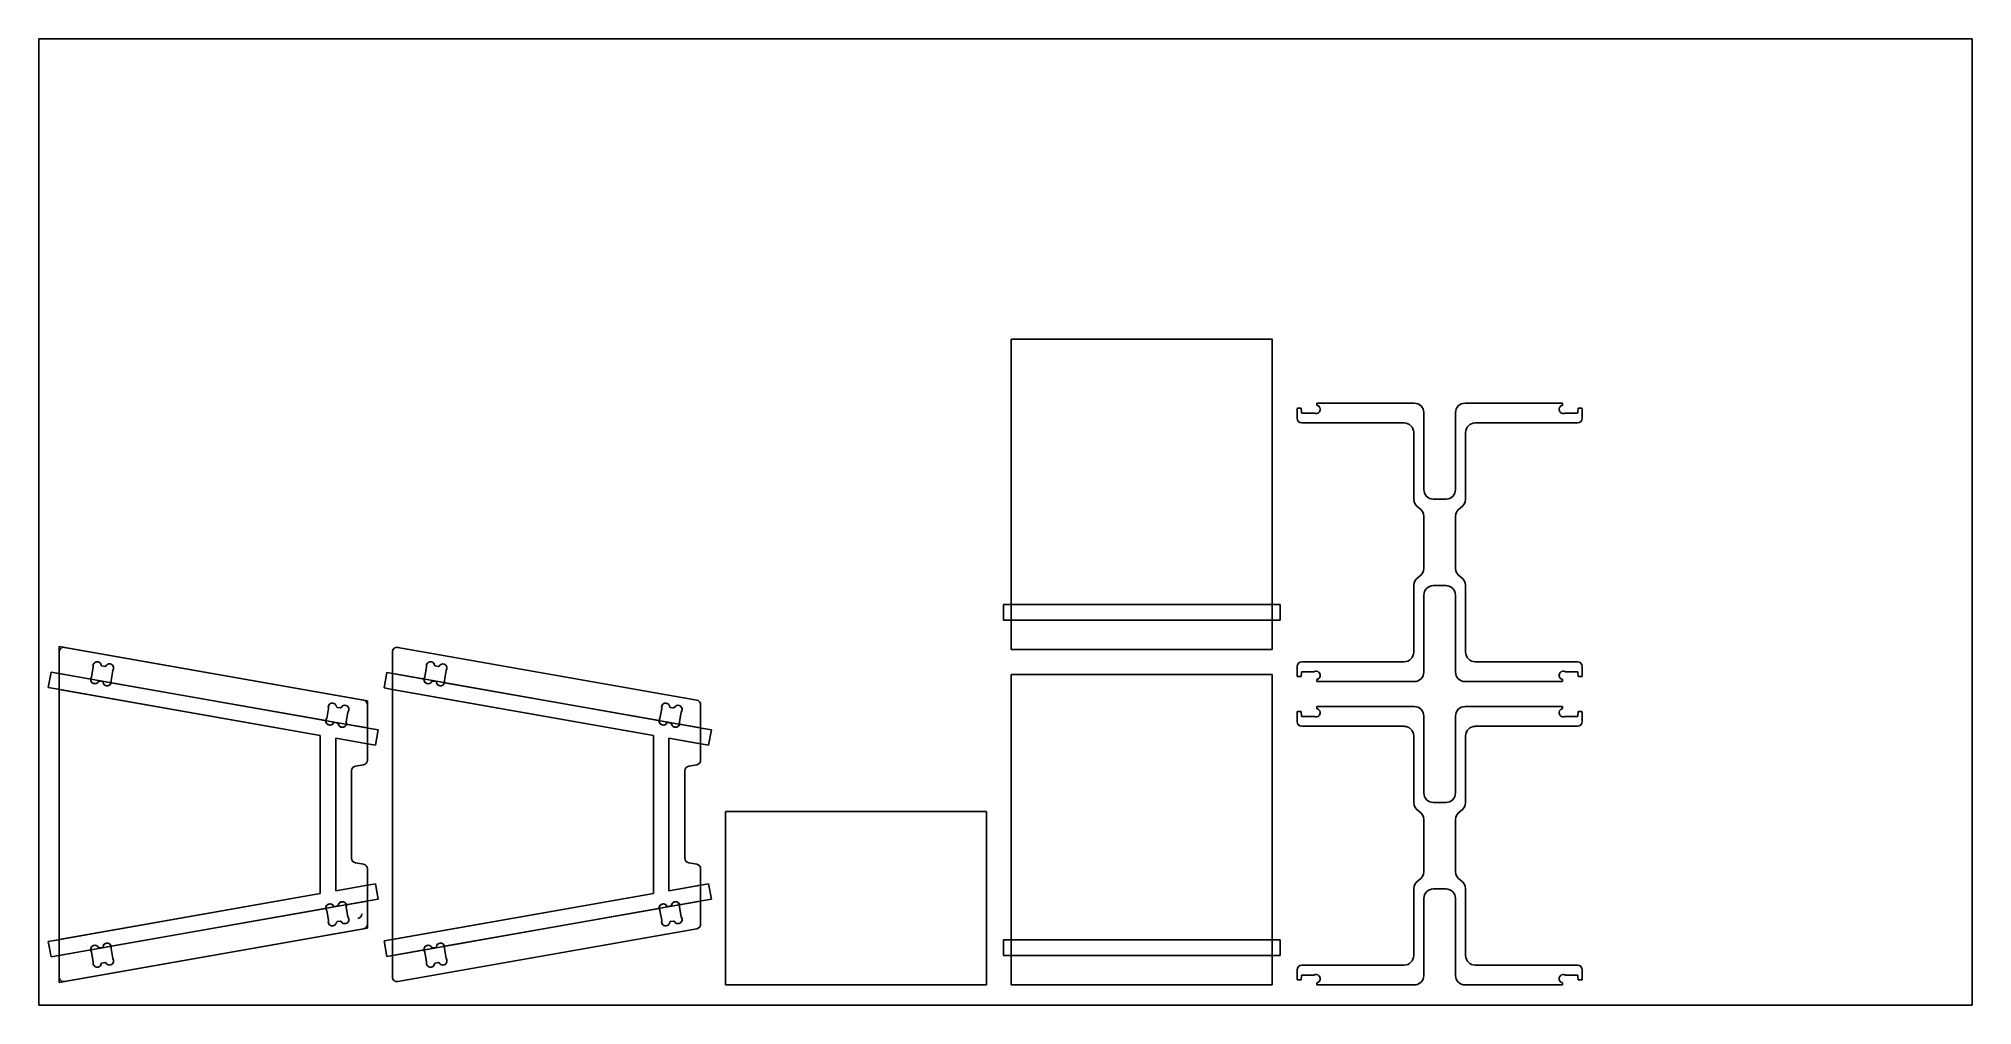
# Model space of a CAD drawing. Extents: x 0 to 96.1, y 0.2 to 48.2.
import ezdxf

# ---------------------------------------------------------------- set-up
doc = ezdxf.new("R2010")
doc.units = 0
doc.header["$MEASUREMENT"] = 0
doc.layers.get('0').update_dxf_attribs({"linetype": 'CONTINUOUS'})
for name, color, linetype in [('BOX_STOCK', 1, 'CONTINUOUS'), ('POCKETS', 171, 'CONTINUOUS'), ('PROFILES_INSIDE', 4, 'CONTINUOUS'), ('PROFILES_OUTSIDE', 6, 'CONTINUOUS')]:
    doc.layers.add(name, color=color, linetype=linetype)

msp = doc.modelspace()

# ---------------------------------------------------------------- linework, layer by layer
at = {"color": 7, "linetype": 'CONTINUOUS'}
for p, q in [((61.283, 33.265), (48.328, 33.265)), ((48.328, 33.265), (48.328, 20.079)), ((61.283, 20.079), (61.283, 33.265)), ((62.522, 29.805), (62.522, 29.343)), ((62.562, 29.845), (62.727, 29.845)), ((62.727, 29.845), (62.741, 29.636)), ((63.507, 30.091), (63.507, 30.011)), ((68.349, 30.091), (63.507, 30.091)), ((75.711, 30.091), (70.869, 30.091)), ((75.711, 30.011), (75.711, 30.091)), ((76.477, 29.636), (76.49, 29.845)), ((76.49, 29.845), (76.656, 29.845)), ((76.696, 29.343), (76.696, 29.805)), ((62.759, 29.107), (67.849, 29.107)), ((62.78, 29.599), (63.37, 29.599)), ((68.822, 25.795), (68.822, 29.619)), ((70.396, 29.619), (70.396, 25.795)), ((71.369, 29.107), (76.459, 29.107)), ((75.848, 29.599), (76.438, 29.599)), ((68.322, 28.634), (68.322, 25.322)), ((70.896, 25.322), (70.896, 28.634)), ((69.924, 25.322), (69.294, 25.322)), ((68.822, 24.456), (68.822, 21.892)), ((70.396, 21.892), (70.396, 24.456)), ((68.322, 21.026), (68.322, 17.714)), ((68.822, 16.73), (68.822, 20.553)), ((69.294, 21.026), (69.924, 21.026)), ((70.396, 20.553), (70.396, 16.73)), ((70.896, 17.714), (70.896, 21.026)), ((61.283, 20.079), (48.328, 20.079)), ((48.328, 19.311), (48.328, 20.079)), ((48.328, 19.311), (48.328, 17.844)), ((48.328, 19.311), (61.283, 19.311)), ((61.283, 20.079), (61.283, 19.311)), ((61.283, 17.844), (61.283, 19.311)), ((1.022, 16.656), (1.022, 17.723)), ((1.299, 17.955), (16.143, 15.338)), ((17.578, 17.723), (17.578, 16.656)), ((32.7, 15.338), (17.855, 17.955)), ((48.328, 17.844), (61.283, 17.844)), ((1.022, 16.656), (2.592, 16.38)), ((1.022, 16.656), (1.022, 15.868)), ((2.634, 16.49), (2.719, 16.974)), ((3.149, 17.036), (3.306, 17.008)), ((3.688, 16.803), (3.603, 16.319)), ((19.154, 16.379), (17.578, 16.656)), ((17.578, 15.868), (17.578, 16.656)), ((19.196, 16.489), (19.281, 16.973)), ((19.711, 17.035), (19.868, 17.007)), ((20.25, 16.802), (20.165, 16.318)), ((61.283, 16.605), (48.328, 16.605)), ((48.328, 16.605), (48.328, 3.419)), ((61.283, 3.419), (61.283, 16.605)), ((62.522, 17.005), (62.522, 16.543)), ((62.727, 16.503), (62.562, 16.503)), ((62.741, 16.712), (62.727, 16.503)), ((67.849, 17.241), (62.759, 17.241)), ((63.37, 16.749), (62.78, 16.749)), ((63.507, 16.337), (63.507, 16.257)), ((76.459, 17.241), (71.369, 17.241)), ((75.711, 16.257), (75.711, 16.337)), ((76.438, 16.749), (75.848, 16.749)), ((76.49, 16.503), (76.477, 16.712)), ((76.656, 16.503), (76.49, 16.503)), ((76.696, 16.543), (76.696, 17.005)), ((1.022, 3.439), (1.022, 15.868)), ((14, 13.579), (1.022, 15.868)), ((3.016, 16.284), (3.173, 16.257)), ((3.605, 16.201), (14.277, 14.319)), ((17.578, 15.868), (17.578, 3.439)), ((17.578, 15.868), (30.557, 13.579)), ((19.578, 16.283), (19.735, 16.256)), ((30.833, 14.319), (20.167, 16.2)), ((63.507, 16.257), (68.349, 16.257)), ((70.869, 16.257), (75.711, 16.257)), ((14.319, 14.43), (14.404, 14.913)), ((14.834, 14.976), (14.991, 14.948)), ((15.373, 14.742), (15.288, 14.259)), ((16.339, 15.105), (16.339, 13.956)), ((30.875, 14.43), (30.96, 14.913)), ((31.39, 14.976), (31.547, 14.948)), ((31.93, 14.742), (31.844, 14.259)), ((32.895, 13.956), (32.895, 15.105)), ((62.522, 14.732), (62.522, 14.27)), ((62.562, 14.772), (62.727, 14.772)), ((62.727, 14.772), (62.741, 14.563)), ((62.78, 14.526), (63.37, 14.526)), ((63.507, 15.018), (63.507, 14.938)), ((68.349, 15.018), (63.507, 15.018)), ((68.822, 10.721), (68.822, 14.545)), ((70.396, 14.545), (70.396, 10.721)), ((75.711, 15.018), (70.869, 15.018)), ((75.711, 14.938), (75.711, 15.018)), ((75.848, 14.526), (76.438, 14.526)), ((76.477, 14.563), (76.49, 14.772)), ((76.49, 14.772), (76.656, 14.772)), ((76.696, 14.27), (76.696, 14.732)), ((14, 5.728), (14, 13.579)), ((14.701, 14.224), (14.858, 14.196)), ((15.29, 14.141), (16.339, 13.956)), ((16.339, 13.167), (16.339, 13.956)), ((30.557, 13.579), (30.557, 5.728)), ((31.258, 14.224), (31.414, 14.196)), ((32.895, 13.956), (31.846, 14.141)), ((32.895, 13.956), (32.895, 13.167)), ((62.759, 14.034), (67.849, 14.034)), ((68.322, 13.561), (68.322, 10.249)), ((70.896, 10.249), (70.896, 13.561)), ((71.369, 14.034), (76.459, 14.034)), ((14.764, 13.445), (14.764, 5.862)), ((16.339, 13.167), (14.764, 13.445)), ((16.339, 13.167), (16.339, 12.352)), ((31.32, 5.862), (31.32, 13.445)), ((31.32, 13.445), (32.895, 13.167)), ((32.895, 12.352), (32.895, 13.167)), ((15.551, 7.49), (15.551, 11.817)), ((15.746, 12.049), (16.143, 12.119)), ((32.107, 11.817), (32.107, 7.49)), ((32.7, 12.119), (32.303, 12.049)), ((47.089, 9.808), (34.134, 9.808)), ((34.134, 9.808), (34.134, 1.184)), ((47.089, 1.184), (47.089, 9.808)), ((69.924, 10.249), (69.294, 10.249)), ((68.822, 9.383), (68.822, 6.819)), ((70.396, 6.819), (70.396, 9.383)), ((16.143, 7.188), (15.746, 7.258)), ((16.339, 6.955), (16.339, 6.14)), ((32.303, 7.258), (32.7, 7.188)), ((32.895, 6.14), (32.895, 6.955)), ((14.764, 5.862), (16.339, 6.14)), ((16.339, 5.351), (16.339, 6.14)), ((32.895, 6.14), (31.32, 5.862)), ((32.895, 6.14), (32.895, 5.351)), ((68.322, 5.953), (68.322, 2.641)), ((69.294, 5.953), (69.924, 5.953)), ((70.896, 2.641), (70.896, 5.953)), ((1.022, 3.439), (14, 5.728)), ((14.277, 4.988), (3.605, 3.106)), ((14.404, 4.394), (14.319, 4.877)), ((14.858, 5.111), (14.701, 5.083)), ((15.288, 5.048), (15.373, 4.565)), ((16.339, 5.351), (15.29, 5.166)), ((16.339, 5.351), (16.339, 4.202)), ((30.557, 5.728), (17.578, 3.439)), ((20.167, 3.107), (30.833, 4.988)), ((30.96, 4.394), (30.875, 4.877)), ((31.414, 5.111), (31.258, 5.083)), ((31.844, 5.048), (31.93, 4.565)), ((31.846, 5.166), (32.895, 5.351)), ((32.895, 4.202), (32.895, 5.351)), ((68.822, 1.656), (68.822, 5.48)), ((70.396, 5.48), (70.396, 1.656)), ((16.143, 3.969), (1.299, 1.352)), ((14.991, 4.359), (14.834, 4.331)), ((17.855, 1.352), (32.7, 3.969)), ((31.547, 4.359), (31.39, 4.331)), ((1.022, 3.439), (1.022, 2.65)), ((2.592, 2.927), (1.022, 2.65)), ((3.173, 3.05), (3.016, 3.022)), ((3.603, 2.988), (3.688, 2.504)), ((17.578, 2.65), (17.578, 3.439)), ((17.578, 2.65), (19.154, 2.928)), ((19.735, 3.051), (19.578, 3.023)), ((20.165, 2.989), (20.25, 2.505)), ((48.328, 3.419), (61.283, 3.419)), ((48.328, 2.651), (48.328, 3.419)), ((61.283, 3.419), (61.283, 2.651)), ((1.022, 1.584), (1.022, 2.65)), ((2.719, 2.333), (2.634, 2.817)), ((3.306, 2.298), (3.149, 2.271)), ((17.578, 2.65), (17.578, 1.584)), ((19.281, 2.334), (19.196, 2.818)), ((19.868, 2.299), (19.711, 2.272)), ((48.328, 2.651), (48.328, 1.184)), ((61.283, 2.651), (48.328, 2.651)), ((61.283, 1.184), (61.283, 2.651)), ((62.522, 1.932), (62.522, 1.469)), ((67.849, 2.168), (62.759, 2.168)), ((76.459, 2.168), (71.369, 2.168)), ((76.696, 1.469), (76.696, 1.932)), ((34.134, 1.184), (47.089, 1.184)), ((48.328, 1.184), (61.283, 1.184)), ((62.727, 1.43), (62.562, 1.43)), ((62.741, 1.639), (62.727, 1.43)), ((63.37, 1.676), (62.78, 1.676)), ((63.507, 1.264), (63.507, 1.184)), ((63.507, 1.184), (68.349, 1.184)), ((70.869, 1.184), (75.711, 1.184)), ((75.711, 1.184), (75.711, 1.264)), ((76.438, 1.676), (75.848, 1.676)), ((76.49, 1.43), (76.477, 1.639)), ((76.656, 1.43), (76.49, 1.43))]:
    msp.add_line(p, q, dxfattribs=at)
for centre, radius, start, end in [((62.562, 29.805), 0.0394, 90, 180), ((63.473, 29.78), 0.204, 245.11211, 72.39953), ((63.546, 30.011), 0.0394, 180, 252.39953), ((68.349, 29.619), 0.472, 0, 90), ((70.869, 29.619), 0.472, 90, 180), ((75.745, 29.78), 0.204, 107.60047, 294.88789), ((75.672, 30.011), 0.0394, 287.60047, 0), ((76.656, 29.805), 0.0394, 0, 90), ((62.759, 29.343), 0.236, 180, 270), ((62.78, 29.638), 0.0394, 183.66194, 270), ((63.37, 29.559), 0.0394, 65.11211, 90), ((67.849, 28.634), 0.472, 0, 90), ((71.369, 28.634), 0.472, 90, 180), ((75.848, 29.559), 0.0394, 90, 114.88789), ((76.438, 29.638), 0.0394, 270, 356.33806), ((76.459, 29.343), 0.236, 270, 0), ((68.822, 25.322), 0.5, 180, 240), ((69.294, 25.795), 0.472, 180, 270), ((69.924, 25.795), 0.472, 270, 0), ((70.396, 25.322), 0.5, 300, 0), ((68.322, 24.456), 0.5, 0, 60), ((70.896, 24.456), 0.5, 120, 180), ((68.822, 21.026), 0.5, 120, 180), ((68.322, 21.892), 0.5, 300, 0), ((70.896, 21.892), 0.5, 180, 240), ((70.396, 21.026), 0.5, 0, 60), ((69.294, 20.553), 0.472, 90, 180), ((69.924, 20.553), 0.472, 0, 90), ((1.258, 17.723), 0.236, 80, 180), ((17.814, 17.723), 0.236, 80, 180), ((67.849, 17.714), 0.472, 270, 0), ((71.369, 17.714), 0.472, 180, 270), ((2.794, 16.358), 0.204, 173.94476, 332.39954), ((2.794, 16.358), 0.204, 145.11212, 173.94476), ((2.595, 16.497), 0.0394, 325.11212, 350), ((2.915, 17.043), 0.204, 7.60047, 194.88785), ((2.68, 16.98), 0.0394, 350, 14.88785), ((3.156, 17.075), 0.0394, 187.60047, 260.00004), ((3.313, 17.047), 0.0394, 260.00004, 332.39954), ((3.528, 16.935), 0.204, 325.11217, 152.39954), ((3.727, 16.796), 0.0394, 145.11217, 170), ((19.356, 16.357), 0.204, 173.94476, 332.39954), ((19.356, 16.357), 0.204, 145.11212, 173.94476), ((19.157, 16.496), 0.0394, 325.11212, 350), ((19.477, 17.042), 0.204, 7.60047, 194.88785), ((19.242, 16.979), 0.0394, 350, 14.88785), ((19.718, 17.074), 0.0394, 187.60047, 260.00004), ((19.874, 17.046), 0.0394, 260.00004, 332.39954), ((20.09, 16.934), 0.204, 325.11217, 152.39954), ((20.289, 16.795), 0.0394, 145.11217, 170), ((62.759, 17.005), 0.236, 90, 180), ((62.562, 16.543), 0.0394, 180, 270), ((62.78, 16.71), 0.0394, 90, 176.33806), ((63.37, 16.789), 0.0394, 270, 294.88789), ((63.473, 16.568), 0.204, 287.60047, 114.88789), ((63.546, 16.337), 0.0394, 107.60047, 180), ((68.349, 16.73), 0.472, 270, 0), ((70.869, 16.73), 0.472, 180, 270), ((75.745, 16.568), 0.204, 65.11211, 252.39953), ((75.672, 16.337), 0.0394, 0, 72.39953), ((75.848, 16.789), 0.0394, 245.11211, 270), ((76.438, 16.71), 0.0394, 3.66194, 90), ((76.459, 17.005), 0.236, 0, 90), ((76.656, 16.543), 0.0394, 270, 0), ((3.01, 16.246), 0.0394, 80.00004, 152.39954), ((3.166, 16.218), 0.0394, 7.60047, 80.00004), ((3.407, 16.25), 0.204, 187.60047, 346.0552), ((3.642, 16.312), 0.0394, 170, 194.8879), ((3.407, 16.25), 0.204, 346.0552, 14.8879), ((19.571, 16.245), 0.0394, 80.00004, 152.39954), ((19.728, 16.217), 0.0394, 7.60047, 80.00004), ((19.969, 16.249), 0.204, 187.60047, 346.0552), ((20.204, 16.311), 0.0394, 170, 194.8879), ((19.969, 16.249), 0.204, 346.0552, 14.8879), ((14.479, 14.298), 0.204, 145.11212, 173.94476), ((14.28, 14.437), 0.0394, 325.11212, 350), ((14.6, 14.982), 0.204, 7.60047, 194.88785), ((14.365, 14.92), 0.0394, 350, 14.88785), ((14.841, 15.014), 0.0394, 187.60047, 260.00004), ((14.998, 14.987), 0.0394, 260.00004, 332.39954), ((15.213, 14.874), 0.204, 325.11217, 152.39954), ((15.412, 14.735), 0.0394, 145.11217, 170), ((16.102, 15.105), 0.236, 0, 80), ((31.036, 14.298), 0.204, 145.11212, 173.94476), ((30.836, 14.437), 0.0394, 325.11212, 350), ((31.156, 14.982), 0.204, 7.60047, 194.88785), ((30.922, 14.92), 0.0394, 350, 14.88785), ((31.397, 15.014), 0.0394, 187.60047, 260.00004), ((31.554, 14.987), 0.0394, 260.00004, 332.39954), ((31.769, 14.874), 0.204, 325.11217, 152.39954), ((31.968, 14.735), 0.0394, 145.11217, 170), ((32.659, 15.105), 0.236, 0, 80), ((62.562, 14.732), 0.0394, 90, 180), ((62.78, 14.565), 0.0394, 183.66194, 270), ((63.37, 14.486), 0.0394, 65.11211, 90), ((63.473, 14.707), 0.204, 245.11211, 72.39953), ((63.546, 14.938), 0.0394, 180, 252.39953), ((68.349, 14.545), 0.472, 0, 90), ((70.869, 14.545), 0.472, 90, 180), ((75.745, 14.707), 0.204, 107.60047, 294.88789), ((75.672, 14.938), 0.0394, 287.60047, 0), ((75.848, 14.486), 0.0394, 90, 114.88789), ((76.438, 14.565), 0.0394, 270, 356.33806), ((76.656, 14.732), 0.0394, 0, 90), ((14.479, 14.298), 0.204, 173.94476, 332.39954), ((14.695, 14.185), 0.0394, 80.00004, 152.39954), ((14.851, 14.158), 0.0394, 7.60047, 80.00004), ((15.092, 14.19), 0.204, 187.60047, 346.0552), ((15.327, 14.252), 0.0394, 170, 194.8879), ((15.092, 14.19), 0.204, 346.0552, 14.8879), ((31.036, 14.298), 0.204, 173.94476, 332.39954), ((31.251, 14.185), 0.0394, 80.00004, 152.39954), ((31.408, 14.158), 0.0394, 7.60047, 80.00004), ((31.648, 14.19), 0.204, 187.60047, 346.0552), ((31.883, 14.252), 0.0394, 170, 194.8879), ((31.648, 14.19), 0.204, 346.0552, 14.8879), ((62.759, 14.27), 0.236, 180, 270), ((67.849, 13.561), 0.472, 0, 90), ((71.369, 13.561), 0.472, 90, 180), ((76.459, 14.27), 0.236, 270, 0), ((15.787, 11.817), 0.236, 100, 180), ((16.102, 12.352), 0.236, 280, 0), ((32.344, 11.817), 0.236, 100, 180), ((32.659, 12.352), 0.236, 280, 0), ((69.294, 10.721), 0.472, 180, 270), ((69.924, 10.721), 0.472, 270, 0), ((68.822, 10.249), 0.5, 180, 240), ((68.322, 9.383), 0.5, 0, 60), ((70.896, 9.383), 0.5, 120, 180), ((70.396, 10.249), 0.5, 300, 0), ((15.787, 7.49), 0.236, 180, 260), ((16.102, 6.955), 0.236, 0, 80), ((32.344, 7.49), 0.236, 180, 260), ((32.659, 6.955), 0.236, 0, 80), ((68.322, 6.819), 0.5, 300, 0), ((70.896, 6.819), 0.5, 180, 240), ((68.822, 5.953), 0.5, 120, 180), ((69.294, 5.48), 0.472, 90, 180), ((69.924, 5.48), 0.472, 0, 90), ((70.396, 5.953), 0.5, 0, 60), ((14.479, 5.009), 0.204, 27.60047, 186.0552), ((14.479, 5.009), 0.204, 186.0552, 214.88785), ((14.28, 4.87), 0.0394, 10, 34.88785), ((14.695, 5.122), 0.0394, 207.60047, 280.00004), ((14.851, 5.149), 0.0394, 280.00004, 352.39954), ((15.092, 5.117), 0.204, 13.94476, 172.39954), ((15.327, 5.055), 0.0394, 165.11217, 190), ((15.092, 5.117), 0.204, 345.11217, 13.94476), ((31.036, 5.009), 0.204, 27.60047, 186.0552), ((31.036, 5.009), 0.204, 186.0552, 214.88785), ((30.836, 4.87), 0.0394, 10, 34.88785), ((31.251, 5.122), 0.0394, 207.60047, 280.00004), ((31.408, 5.149), 0.0394, 280.00004, 352.39954), ((31.648, 5.117), 0.204, 13.94476, 172.39954), ((31.883, 5.055), 0.0394, 165.11217, 190), ((31.648, 5.117), 0.204, 345.11217, 13.94476), ((14.6, 4.324), 0.204, 165.11212, 352.39954), ((14.365, 4.387), 0.0394, 345.11212, 10), ((14.841, 4.292), 0.0394, 100.00004, 172.39954), ((14.998, 4.32), 0.0394, 27.60047, 100.00004), ((15.213, 4.433), 0.204, 207.60047, 34.8879), ((15.412, 4.571), 0.0394, 190, 214.8879), ((16.102, 4.202), 0.236, 280, 0), ((31.156, 4.324), 0.204, 165.11212, 352.39954), ((30.922, 4.387), 0.0394, 345.11212, 10), ((31.397, 4.292), 0.0394, 100.00004, 172.39954), ((31.554, 4.32), 0.0394, 27.60047, 100.00004), ((31.769, 4.433), 0.204, 207.60047, 34.8879), ((31.968, 4.571), 0.0394, 190, 214.8879), ((32.659, 4.202), 0.236, 280, 0), ((2.794, 2.949), 0.204, 27.60047, 186.0552), ((2.794, 2.949), 0.204, 186.0552, 214.88785), ((3.01, 3.061), 0.0394, 207.60047, 280.00004), ((3.166, 3.089), 0.0394, 280.00004, 352.39954), ((3.407, 3.057), 0.204, 13.94476, 172.39954), ((3.642, 2.994), 0.0394, 165.11217, 190), ((3.407, 3.057), 0.204, 345.11217, 13.94476), ((19.356, 2.95), 0.204, 27.60047, 186.0552), ((19.356, 2.95), 0.204, 186.0552, 214.88785), ((19.571, 3.062), 0.0394, 207.60047, 280.00004), ((19.728, 3.09), 0.0394, 280.00004, 352.39954), ((19.969, 3.058), 0.204, 13.94476, 172.39954), ((20.204, 2.995), 0.0394, 165.11217, 190), ((19.969, 3.058), 0.204, 345.11217, 13.94476), ((2.595, 2.81), 0.0394, 10, 34.88785), ((2.915, 2.264), 0.204, 165.11212, 352.39954), ((2.68, 2.326), 0.0394, 345.11212, 10), ((3.156, 2.232), 0.0394, 100.00004, 172.39954), ((3.313, 2.26), 0.0394, 27.60047, 100.00004), ((3.528, 2.372), 0.204, 207.60047, 34.8879), ((3.727, 2.511), 0.0394, 190, 214.8879), ((19.157, 2.811), 0.0394, 10, 34.88785), ((19.477, 2.265), 0.204, 165.11212, 352.39954), ((19.242, 2.327), 0.0394, 345.11212, 10), ((19.718, 2.233), 0.0394, 100.00004, 172.39954), ((19.874, 2.261), 0.0394, 27.60047, 100.00004), ((20.09, 2.373), 0.204, 207.60047, 34.8879), ((20.289, 2.512), 0.0394, 190, 214.8879), ((62.759, 1.932), 0.236, 90, 180), ((67.849, 2.641), 0.472, 270, 0), ((71.369, 2.641), 0.472, 180, 270), ((76.459, 1.932), 0.236, 0, 90), ((1.258, 1.584), 0.236, 180, 280), ((17.814, 1.584), 0.236, 180, 280), ((62.562, 1.469), 0.0394, 180, 270), ((62.78, 1.637), 0.0394, 90, 176.33806), ((63.37, 1.715), 0.0394, 270, 294.88789), ((63.473, 1.495), 0.204, 287.60047, 114.88789), ((63.546, 1.264), 0.0394, 107.60047, 180), ((68.349, 1.656), 0.472, 270, 0), ((70.869, 1.656), 0.472, 180, 270), ((75.745, 1.495), 0.204, 65.11211, 252.39953), ((75.672, 1.264), 0.0394, 0, 72.39953), ((75.848, 1.715), 0.0394, 245.11211, 270), ((76.438, 1.637), 0.0394, 3.66194, 90), ((76.656, 1.469), 0.0394, 270, 0)]:
    msp.add_arc(centre, radius, start, end, dxfattribs=at)
at = {"layer": 'BOX_STOCK'}
for p, q in [((96.071, 48.202), (0.008, 48.202)), ((0.008, 48.202), (0.008, 0.171)), ((96.071, 0.171), (96.071, 48.202)), ((0.008, 0.171), (96.071, 0.171))]:
    msp.add_line(p, q, dxfattribs=at)
at = {"layer": 'POCKETS'}
for p, q in [((61.677, 20.079), (47.935, 20.079)), ((47.935, 20.079), (47.935, 19.311)), ((47.935, 19.311), (61.677, 19.311)), ((61.677, 19.311), (61.677, 20.079)), ((0.623, 16.727), (0.488, 15.962)), ((1.011, 16.658), (0.623, 16.727)), ((16.484, 13.93), (1.011, 16.658)), ((17.31, 16.704), (17.175, 15.939)), ((17.697, 16.635), (17.31, 16.704)), ((33.041, 13.93), (17.697, 16.635)), ((0.488, 15.962), (0.876, 15.893)), ((0.876, 15.893), (14, 13.579)), ((17.175, 15.939), (17.562, 15.87)), ((17.562, 15.87), (30.557, 13.579)), ((14, 13.579), (14, 5.728)), ((16.872, 13.862), (16.484, 13.93)), ((16.737, 13.097), (16.872, 13.862)), ((30.557, 13.579), (30.557, 5.728)), ((33.428, 13.862), (33.041, 13.93)), ((33.293, 13.097), (33.428, 13.862)), ((14.764, 13.445), (16.349, 13.165)), ((14.764, 5.862), (14.764, 13.445)), ((16.349, 13.165), (16.737, 13.097)), ((31.32, 13.445), (32.906, 13.165)), ((31.32, 5.862), (31.32, 13.445)), ((32.906, 13.165), (33.293, 13.097)), ((16.349, 6.142), (14.764, 5.862)), ((16.737, 6.21), (16.349, 6.142)), ((16.872, 5.445), (16.737, 6.21)), ((32.906, 6.142), (31.32, 5.862)), ((33.293, 6.21), (32.906, 6.142)), ((33.428, 5.445), (33.293, 6.21)), ((14, 5.728), (0.876, 3.413)), ((1.011, 2.648), (16.484, 5.377)), ((16.484, 5.377), (16.872, 5.445)), ((30.557, 5.728), (17.562, 3.436)), ((17.697, 2.671), (33.041, 5.377)), ((33.041, 5.377), (33.428, 5.445)), ((0.876, 3.413), (0.488, 3.345)), ((0.488, 3.345), (0.623, 2.58)), ((17.562, 3.436), (17.175, 3.368)), ((17.175, 3.368), (17.31, 2.603)), ((61.677, 3.419), (47.935, 3.419)), ((47.935, 3.419), (47.935, 2.651)), ((61.677, 2.651), (61.677, 3.419)), ((0.623, 2.58), (1.011, 2.648)), ((17.31, 2.603), (17.697, 2.671)), ((47.935, 2.651), (61.677, 2.651))]:
    msp.add_line(p, q, dxfattribs=at)
at = {"layer": 'PROFILES_INSIDE'}
for p, q in [((2.719, 16.974), (2.634, 16.49)), ((3.306, 17.008), (3.149, 17.036)), ((3.603, 16.319), (3.688, 16.803)), ((19.281, 16.973), (19.196, 16.489)), ((19.868, 17.007), (19.711, 17.035)), ((20.165, 16.318), (20.25, 16.802)), ((3.016, 16.284), (3.173, 16.257)), ((19.578, 16.283), (19.735, 16.256)), ((14.404, 14.913), (14.319, 14.43)), ((14.991, 14.948), (14.834, 14.976)), ((15.288, 14.259), (15.373, 14.742)), ((30.96, 14.913), (30.875, 14.43)), ((31.547, 14.948), (31.39, 14.976)), ((31.844, 14.259), (31.93, 14.742)), ((14.701, 14.224), (14.858, 14.196)), ((31.258, 14.224), (31.414, 14.196)), ((14.319, 4.877), (14.404, 4.394)), ((14.858, 5.111), (14.701, 5.083)), ((15.373, 4.565), (15.288, 5.048)), ((30.875, 4.877), (30.96, 4.394)), ((31.414, 5.111), (31.258, 5.083)), ((31.93, 4.565), (31.844, 5.048)), ((14.834, 4.331), (14.991, 4.359)), ((31.39, 4.331), (31.547, 4.359)), ((3.173, 3.05), (3.016, 3.022)), ((3.688, 2.504), (3.603, 2.988)), ((19.735, 3.051), (19.578, 3.023)), ((20.25, 2.505), (20.165, 2.989)), ((2.634, 2.817), (2.719, 2.333)), ((3.149, 2.271), (3.306, 2.298)), ((19.196, 2.818), (19.281, 2.334)), ((19.711, 2.272), (19.868, 2.299))]:
    msp.add_line(p, q, dxfattribs=at)
for centre, radius, start, end in [((2.794, 16.358), 0.204, 145.11212, 332.39954), ((2.595, 16.497), 0.0394, 325.11212, 350), ((2.915, 17.043), 0.204, 7.60047, 194.88785), ((2.68, 16.98), 0.0394, 350, 14.88785), ((3.156, 17.075), 0.0394, 187.60047, 260.00004), ((3.313, 17.047), 0.0394, 260.00004, 332.39954), ((3.528, 16.935), 0.204, 325.11217, 152.39954), ((3.727, 16.796), 0.0394, 145.11217, 170), ((19.356, 16.357), 0.204, 145.11212, 332.39954), ((19.157, 16.496), 0.0394, 325.11212, 350), ((19.477, 17.042), 0.204, 7.60047, 194.88785), ((19.242, 16.979), 0.0394, 350, 14.88785), ((19.718, 17.074), 0.0394, 187.60047, 260.00004), ((19.874, 17.046), 0.0394, 260.00004, 332.39954), ((20.09, 16.934), 0.204, 325.11217, 152.39954), ((20.289, 16.795), 0.0394, 145.11217, 170), ((3.01, 16.246), 0.0394, 80.00004, 152.39954), ((3.166, 16.218), 0.0394, 7.60047, 80.00004), ((3.407, 16.25), 0.204, 187.60047, 14.8879), ((3.642, 16.312), 0.0394, 170, 194.8879), ((19.571, 16.245), 0.0394, 80.00004, 152.39954), ((19.728, 16.217), 0.0394, 7.60047, 80.00004), ((19.969, 16.249), 0.204, 187.60047, 14.8879), ((20.204, 16.311), 0.0394, 170, 194.8879), ((14.479, 14.298), 0.204, 145.11212, 332.39954), ((14.28, 14.437), 0.0394, 325.11212, 350), ((14.6, 14.982), 0.204, 7.60047, 194.88785), ((14.365, 14.92), 0.0394, 350, 14.88785), ((14.841, 15.014), 0.0394, 187.60047, 260.00004), ((14.998, 14.987), 0.0394, 260.00004, 332.39954), ((15.213, 14.874), 0.204, 325.11217, 152.39954), ((15.412, 14.735), 0.0394, 145.11217, 170), ((31.036, 14.298), 0.204, 145.11212, 332.39954), ((30.836, 14.437), 0.0394, 325.11212, 350), ((31.156, 14.982), 0.204, 7.60047, 194.88785), ((30.922, 14.92), 0.0394, 350, 14.88785), ((31.397, 15.014), 0.0394, 187.60047, 260.00004), ((31.554, 14.987), 0.0394, 260.00004, 332.39954), ((31.769, 14.874), 0.204, 325.11217, 152.39954), ((31.968, 14.735), 0.0394, 145.11217, 170), ((14.695, 14.185), 0.0394, 80.00004, 152.39954), ((14.851, 14.158), 0.0394, 7.60047, 80.00004), ((15.092, 14.19), 0.204, 187.60047, 14.8879), ((15.327, 14.252), 0.0394, 170, 194.8879), ((31.251, 14.185), 0.0394, 80.00004, 152.39954), ((31.408, 14.158), 0.0394, 7.60047, 80.00004), ((31.648, 14.19), 0.204, 187.60047, 14.8879), ((31.883, 14.252), 0.0394, 170, 194.8879), ((14.479, 5.009), 0.204, 27.60047, 214.88785), ((14.28, 4.87), 0.0394, 10, 34.88785), ((14.695, 5.122), 0.0394, 207.60047, 280.00004), ((14.851, 5.149), 0.0394, 280.00004, 352.39954), ((15.092, 5.117), 0.204, 345.11217, 172.39954), ((15.327, 5.055), 0.0394, 165.11217, 190), ((31.036, 5.009), 0.204, 27.60047, 214.88785), ((30.836, 4.87), 0.0394, 10, 34.88785), ((31.251, 5.122), 0.0394, 207.60047, 280.00004), ((31.408, 5.149), 0.0394, 280.00004, 352.39954), ((31.648, 5.117), 0.204, 345.11217, 172.39954), ((31.883, 5.055), 0.0394, 165.11217, 190), ((14.6, 4.324), 0.204, 165.11212, 352.39954), ((14.365, 4.387), 0.0394, 345.11212, 10), ((14.841, 4.292), 0.0394, 100.00004, 172.39954), ((14.998, 4.32), 0.0394, 27.60047, 100.00004), ((15.213, 4.433), 0.204, 207.60047, 34.8879), ((15.412, 4.571), 0.0394, 190, 214.8879), ((15.825, 4.716), 0.236, 280, 0), ((31.156, 4.324), 0.204, 165.11212, 352.39954), ((30.922, 4.387), 0.0394, 345.11212, 10), ((31.397, 4.292), 0.0394, 100.00004, 172.39954), ((31.554, 4.32), 0.0394, 27.60047, 100.00004), ((31.769, 4.433), 0.204, 207.60047, 34.8879), ((31.968, 4.571), 0.0394, 190, 214.8879), ((2.794, 2.949), 0.204, 27.60047, 214.88785), ((3.01, 3.061), 0.0394, 207.60047, 280.00004), ((3.166, 3.089), 0.0394, 280.00004, 352.39954), ((3.407, 3.057), 0.204, 345.11217, 172.39954), ((3.642, 2.994), 0.0394, 165.11217, 190), ((19.356, 2.95), 0.204, 27.60047, 214.88785), ((19.571, 3.062), 0.0394, 207.60047, 280.00004), ((19.728, 3.09), 0.0394, 280.00004, 352.39954), ((19.969, 3.058), 0.204, 345.11217, 172.39954), ((20.204, 2.995), 0.0394, 165.11217, 190), ((2.595, 2.81), 0.0394, 10, 34.88785), ((2.915, 2.264), 0.204, 165.11212, 352.39954), ((2.68, 2.326), 0.0394, 345.11212, 10), ((3.156, 2.232), 0.0394, 100.00004, 172.39954), ((3.313, 2.26), 0.0394, 27.60047, 100.00004), ((3.528, 2.372), 0.204, 207.60047, 34.8879), ((3.727, 2.511), 0.0394, 190, 214.8879), ((19.157, 2.811), 0.0394, 10, 34.88785), ((19.477, 2.265), 0.204, 165.11212, 352.39954), ((19.242, 2.327), 0.0394, 345.11212, 10), ((19.718, 2.233), 0.0394, 100.00004, 172.39954), ((19.874, 2.261), 0.0394, 27.60047, 100.00004), ((20.09, 2.373), 0.204, 207.60047, 34.8879), ((20.289, 2.512), 0.0394, 190, 214.8879)]:
    msp.add_arc(centre, radius, start, end, dxfattribs=at)
at = {"layer": 'PROFILES_OUTSIDE'}
for p, q in [((48.328, 33.265), (48.328, 17.844)), ((61.283, 33.265), (48.328, 33.265)), ((61.283, 17.844), (61.283, 33.265)), ((62.522, 29.805), (62.522, 29.343)), ((62.727, 29.845), (62.562, 29.845)), ((62.741, 29.636), (62.727, 29.845)), ((63.507, 30.091), (63.507, 30.011)), ((68.349, 30.091), (63.507, 30.091)), ((75.711, 30.091), (70.869, 30.091)), ((75.711, 30.011), (75.711, 30.091)), ((76.49, 29.845), (76.477, 29.636)), ((76.656, 29.845), (76.49, 29.845)), ((76.696, 29.343), (76.696, 29.805)), ((62.759, 29.107), (67.849, 29.107)), ((63.37, 29.599), (62.78, 29.599)), ((68.822, 25.795), (68.822, 29.619)), ((70.396, 29.619), (70.396, 25.795)), ((71.369, 29.107), (76.459, 29.107)), ((76.438, 29.599), (75.848, 29.599)), ((68.322, 28.634), (68.322, 25.322)), ((70.896, 25.322), (70.896, 28.634)), ((69.924, 25.322), (69.294, 25.322)), ((68.822, 24.456), (68.822, 21.892)), ((70.396, 21.892), (70.396, 24.456)), ((68.322, 21.026), (68.322, 17.714)), ((68.822, 16.73), (68.822, 20.553)), ((69.294, 21.026), (69.924, 21.026)), ((70.396, 20.553), (70.396, 16.73)), ((70.896, 17.714), (70.896, 21.026)), ((16.339, 15.303), (1.022, 18.004)), ((1.022, 18.004), (1.022, 1.303)), ((17.578, 17.723), (17.578, 1.584)), ((32.7, 15.338), (17.855, 17.955)), ((48.328, 17.844), (61.283, 17.844)), ((61.283, 16.605), (48.328, 16.605)), ((48.328, 16.605), (48.328, 1.184)), ((61.283, 1.184), (61.283, 16.605)), ((62.522, 17.005), (62.522, 16.543)), ((62.562, 16.503), (62.727, 16.503)), ((62.727, 16.503), (62.741, 16.712)), ((67.849, 17.241), (62.759, 17.241)), ((62.78, 16.749), (63.37, 16.749)), ((63.507, 16.337), (63.507, 16.257)), ((76.459, 17.241), (71.369, 17.241)), ((75.711, 16.257), (75.711, 16.337)), ((75.848, 16.749), (76.438, 16.749)), ((76.477, 16.712), (76.49, 16.503)), ((76.49, 16.503), (76.656, 16.503)), ((76.696, 16.543), (76.696, 17.005)), ((63.507, 16.257), (68.349, 16.257)), ((70.869, 16.257), (75.711, 16.257)), ((16.339, 12.352), (16.339, 15.303)), ((32.895, 12.352), (32.895, 15.105)), ((62.522, 14.732), (62.522, 14.27)), ((62.727, 14.772), (62.562, 14.772)), ((62.741, 14.563), (62.727, 14.772)), ((63.37, 14.526), (62.78, 14.526)), ((63.507, 15.018), (63.507, 14.938)), ((68.349, 15.018), (63.507, 15.018)), ((68.822, 10.721), (68.822, 14.545)), ((70.396, 14.545), (70.396, 10.721)), ((75.711, 15.018), (70.869, 15.018)), ((75.711, 14.938), (75.711, 15.018)), ((76.438, 14.526), (75.848, 14.526)), ((76.49, 14.772), (76.477, 14.563)), ((76.656, 14.772), (76.49, 14.772)), ((76.696, 14.27), (76.696, 14.732)), ((62.759, 14.034), (67.849, 14.034)), ((68.322, 13.561), (68.322, 10.249)), ((70.896, 10.249), (70.896, 13.561)), ((71.369, 14.034), (76.459, 14.034)), ((15.551, 7.49), (15.551, 11.817)), ((15.746, 12.049), (16.143, 12.119)), ((32.107, 7.49), (32.107, 11.817)), ((32.303, 12.049), (32.7, 12.119)), ((47.089, 9.808), (34.134, 9.808)), ((34.134, 9.808), (34.134, 1.184)), ((47.089, 1.184), (47.089, 9.808)), ((69.924, 10.249), (69.294, 10.249)), ((68.822, 9.383), (68.822, 6.819)), ((70.396, 6.819), (70.396, 9.383)), ((16.143, 7.188), (15.746, 7.258)), ((16.339, 4.004), (16.339, 6.955)), ((32.7, 7.188), (32.303, 7.258)), ((32.895, 4.202), (32.895, 6.955)), ((68.322, 5.953), (68.322, 2.641)), ((69.294, 5.953), (69.924, 5.953)), ((70.896, 2.641), (70.896, 5.953)), ((68.822, 1.656), (68.822, 5.48)), ((70.396, 5.48), (70.396, 1.656)), ((1.022, 1.303), (16.339, 4.004)), ((17.855, 1.352), (32.7, 3.969)), ((62.522, 1.932), (62.522, 1.469)), ((67.849, 2.168), (62.759, 2.168)), ((76.459, 2.168), (71.369, 2.168)), ((76.696, 1.469), (76.696, 1.932)), ((34.134, 1.184), (47.089, 1.184)), ((48.328, 1.184), (61.283, 1.184)), ((62.562, 1.43), (62.727, 1.43)), ((62.727, 1.43), (62.741, 1.639)), ((62.78, 1.676), (63.37, 1.676)), ((63.507, 1.264), (63.507, 1.184)), ((63.507, 1.184), (68.349, 1.184)), ((70.869, 1.184), (75.711, 1.184)), ((75.711, 1.184), (75.711, 1.264)), ((75.848, 1.676), (76.438, 1.676)), ((76.477, 1.639), (76.49, 1.43)), ((76.49, 1.43), (76.656, 1.43))]:
    msp.add_line(p, q, dxfattribs=at)
for centre, radius, start, end in [((62.562, 29.805), 0.0394, 90, 180), ((63.473, 29.78), 0.204, 245.11211, 72.39953), ((63.546, 30.011), 0.0394, 180, 252.39953), ((68.349, 29.619), 0.472, 0, 90), ((70.869, 29.619), 0.472, 90, 180), ((75.745, 29.78), 0.204, 107.60047, 294.88789), ((75.672, 30.011), 0.0394, 287.60047, 0), ((76.656, 29.805), 0.0394, 0, 90), ((62.759, 29.343), 0.236, 180, 270), ((62.78, 29.638), 0.0394, 183.66194, 270), ((63.37, 29.559), 0.0394, 65.11211, 90), ((67.849, 28.634), 0.472, 0, 90), ((71.369, 28.634), 0.472, 90, 180), ((75.848, 29.559), 0.0394, 90, 114.88789), ((76.438, 29.638), 0.0394, 270, 356.33806), ((76.459, 29.343), 0.236, 270, 0), ((68.822, 25.322), 0.5, 180, 240), ((69.294, 25.795), 0.472, 180, 270), ((69.924, 25.795), 0.472, 270, 0), ((70.396, 25.322), 0.5, 300, 0), ((68.322, 24.456), 0.5, 0, 60), ((70.896, 24.456), 0.5, 120, 180), ((68.822, 21.026), 0.5, 120, 180), ((68.322, 21.892), 0.5, 300, 0), ((70.896, 21.892), 0.5, 180, 240), ((70.396, 21.026), 0.5, 0, 60), ((69.294, 20.553), 0.472, 90, 180), ((69.924, 20.553), 0.472, 0, 90), ((17.814, 17.723), 0.236, 80, 180), ((67.849, 17.714), 0.472, 270, 0), ((71.369, 17.714), 0.472, 180, 270), ((62.759, 17.005), 0.236, 90, 180), ((62.562, 16.543), 0.0394, 180, 270), ((62.78, 16.71), 0.0394, 90, 176.33806), ((63.37, 16.789), 0.0394, 270, 294.88789), ((63.473, 16.568), 0.204, 287.60047, 114.88789), ((63.546, 16.337), 0.0394, 107.60047, 180), ((68.349, 16.73), 0.472, 270, 0), ((70.869, 16.73), 0.472, 180, 270), ((75.745, 16.568), 0.204, 65.11211, 252.39953), ((75.672, 16.337), 0.0394, 0, 72.39953), ((75.848, 16.789), 0.0394, 245.11211, 270), ((76.438, 16.71), 0.0394, 3.66194, 90), ((76.459, 17.005), 0.236, 0, 90), ((76.656, 16.543), 0.0394, 270, 0), ((32.659, 15.105), 0.236, 0, 80), ((62.562, 14.732), 0.0394, 90, 180), ((62.78, 14.565), 0.0394, 183.66194, 270), ((63.37, 14.486), 0.0394, 65.11211, 90), ((63.473, 14.707), 0.204, 245.11211, 72.39953), ((63.546, 14.938), 0.0394, 180, 252.39953), ((68.349, 14.545), 0.472, 0, 90), ((70.869, 14.545), 0.472, 90, 180), ((75.745, 14.707), 0.204, 107.60047, 294.88789), ((75.672, 14.938), 0.0394, 287.60047, 0), ((75.848, 14.486), 0.0394, 90, 114.88789), ((76.438, 14.565), 0.0394, 270, 356.33806), ((76.656, 14.732), 0.0394, 0, 90), ((62.759, 14.27), 0.236, 180, 270), ((67.849, 13.561), 0.472, 0, 90), ((71.369, 13.561), 0.472, 90, 180), ((76.459, 14.27), 0.236, 270, 0), ((15.787, 11.817), 0.236, 100, 180), ((16.102, 12.352), 0.236, 280, 0), ((32.344, 11.817), 0.236, 100, 180), ((32.659, 12.352), 0.236, 280, 0), ((69.294, 10.721), 0.472, 180, 270), ((69.924, 10.721), 0.472, 270, 0), ((68.822, 10.249), 0.5, 180, 240), ((68.322, 9.383), 0.5, 0, 60), ((70.896, 9.383), 0.5, 120, 180), ((70.396, 10.249), 0.5, 300, 0), ((15.787, 7.49), 0.236, 180, 260), ((16.102, 6.955), 0.236, 0, 80), ((32.344, 7.49), 0.236, 180, 260), ((32.659, 6.955), 0.236, 0, 80), ((68.322, 6.819), 0.5, 300, 0), ((70.896, 6.819), 0.5, 180, 240), ((68.822, 5.953), 0.5, 120, 180), ((69.294, 5.48), 0.472, 90, 180), ((69.924, 5.48), 0.472, 0, 90), ((70.396, 5.953), 0.5, 0, 60), ((32.659, 4.202), 0.236, 280, 0), ((62.759, 1.932), 0.236, 90, 180), ((67.849, 2.641), 0.472, 270, 0), ((71.369, 2.641), 0.472, 180, 270), ((76.459, 1.932), 0.236, 0, 90), ((17.814, 1.584), 0.236, 180, 280), ((62.562, 1.469), 0.0394, 180, 270), ((62.78, 1.637), 0.0394, 90, 176.33806), ((63.37, 1.715), 0.0394, 270, 294.88789), ((63.473, 1.495), 0.204, 287.60047, 114.88789), ((63.546, 1.264), 0.0394, 107.60047, 180), ((68.349, 1.656), 0.472, 270, 0), ((70.869, 1.656), 0.472, 180, 270), ((75.745, 1.495), 0.204, 65.11211, 252.39953), ((75.672, 1.264), 0.0394, 0, 72.39953), ((75.848, 1.715), 0.0394, 245.11211, 270), ((76.438, 1.637), 0.0394, 3.66194, 90), ((76.656, 1.469), 0.0394, 270, 0)]:
    msp.add_arc(centre, radius, start, end, dxfattribs=at)

doc.saveas('drawing.dxf')
